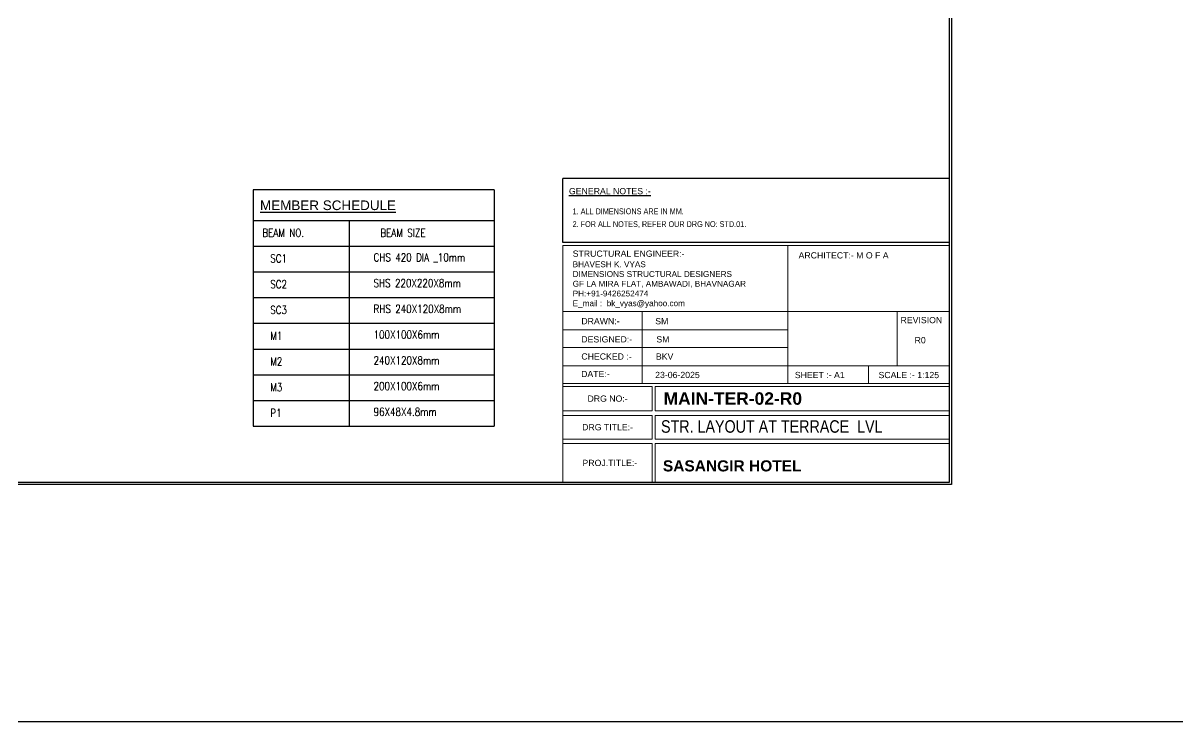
# Model space of a CAD drawing. Header units: millimetres. Extents: x 149548 to 2069915, y -1587483 to -1219800.
# Drawn here: x 1763439 to 1812121, y -1558888 to -1529430 of the extents above; entities that cross this region are included whole.
import ezdxf
from ezdxf.enums import TextEntityAlignment as Align

# ---------------------------------------------------------------- set-up
doc = ezdxf.new("R2010")
doc.units = ezdxf.units.MM
doc.header["$MEASUREMENT"] = 0
doc.linetypes.add('CONTINOUS', pattern=[0])
for name, color, linetype in [('G-ANNO-TTLB', 7, 'Continuous'), ('PDF_PDF_Geometry', 7, 'Continuous'), ('PDF_TEXT', 7, 'Continuous'), ('S-TITTEXT', 7, 'Continuous'), ('TIT', 7, 'Continuous')]:
    doc.layers.add(name, color=color, linetype=linetype)
for name, color, linetype, lineweight in [('Purlin 96X48X4.8mm', 5, 'Continuous', 30), ('S-M1', 3, 'Continuous', 25), ('S-M2', 211, 'Continuous', 25), ('S-M3', 21, 'Continuous', 25), ('steel col.', 11, 'Continuous', 5)]:
    doc.layers.add(name, color=color, linetype=linetype, lineweight=lineweight)
doc.styles.add('PDF Arial', font='arial.ttf')
doc.styles.add('ROMANS', font='romans.shx')
doc.styles.get("Standard").update_dxf_attribs({"font": 'arial.ttf'})

msp = doc.modelspace()

# ---------------------------------------------------------------- linework, layer by layer
for p, q in [((1773140.95, -1536459.7), (1773140.95, -1546424.82)), ((1783296.23, -1536459.7), (1783296.23, -1546424.82))]:
    msp.add_line(p, q)
at = {"color": 3}
msp.add_lwpolyline([(1700907.35, -1472868.06), (2030257.22, -1472868.06), (2030257.22, -1558887.85), (1700907.35, -1558887.85)], close=True, dxfattribs=at)
at = {"lineweight": -3}
for points in [[(1802571.11, -1486977.31), (1802571.11, -1548884.8), (1715016.61, -1548884.8), (1715016.61, -1486977.31)], [(1802476.83, -1548790.51), (1715110.9, -1548790.51), (1715110.9, -1487071.6), (1802476.83, -1487071.6)]]:
    msp.add_lwpolyline(points, close=True, dxfattribs=at)
at = {"layer": 'G-ANNO-TTLB'}
msp.add_line((1783296.23, -1536459.7), (1773140.95, -1536459.7), dxfattribs=at)
at = {"layer": 'PDF_PDF_Geometry', "color": 0, "linetype": 'Continuous', "lineweight": 18}
for p, q in [((1786189.8, -1538802.3), (1802467.5, -1538802.3)), ((1786192.46, -1541592.15), (1795678.37, -1541592.15)), ((1799077.6, -1543874.3), (1799077.6, -1544620.8))]:
    msp.add_line(p, q, dxfattribs=at)
for points in [[(1802466.16, -1538802.3), (1786189.8, -1538802.3), (1786189.8, -1548790.52)], [(1795678.37, -1538802.3), (1795678.37, -1541592.15)], [(1786211.12, -1541592.15), (1802476.83, -1541592.15)], [(1789530.44, -1541592.15), (1789530.44, -1544620.8)], [(1795678.37, -1541592.15), (1795678.37, -1544620.8)], [(1800285.33, -1541592.15), (1800285.33, -1543874.3)], [(1795678.37, -1542354.65), (1786200.46, -1542354.65)], [(1795678.37, -1543111.81), (1786200.46, -1543111.81)], [(1802476.83, -1543874.3), (1786200.46, -1543874.3)], [(1802476.83, -1544620.8), (1786200.46, -1544620.8)], [(1789957, -1544620.8), (1789957, -1544620.8), (1786200.46, -1544620.8)], [(1802476.83, -1544620.8), (1786200.46, -1544620.8)], [(1802476.83, -1544620.8), (1790079.64, -1544620.8), (1790079.64, -1544620.8)], [(1786200.46, -1545772.54), (1789957, -1545772.54), (1789957, -1544748.77), (1786200.46, -1544748.77)], [(1802476.83, -1544748.77), (1790079.64, -1544748.77), (1790079.64, -1545772.54), (1802476.83, -1545772.54)], [(1786200.46, -1545964.49), (1789957, -1545964.49), (1789957, -1546966.93), (1786200.46, -1546966.93)], [(1802476.83, -1546966.93), (1790079.64, -1546966.93), (1790079.64, -1545964.49), (1802476.83, -1545964.49)], [(1786200.46, -1547153.56), (1789957, -1547153.56), (1789957, -1548790.52)], [(1790079.64, -1548790.52), (1790079.64, -1547153.56), (1802476.83, -1547153.56)]]:
    msp.add_lwpolyline(points, dxfattribs=at)
at = {"layer": 'TIT', "color": 7}
msp.add_line((1786189.8, -1538672.04), (1786189.8, -1535983.06), dxfattribs=at)
at = {"layer": 'TIT', "color": 7, "lineweight": 25}
for p, q in [((1786189.8, -1538672.04), (1786189.8, -1535983.06)), ((1802476.83, -1538672.04), (1786189.8, -1538672.04)), ((1802476.5, -1538672.04), (1786189.8, -1538672.04))]:
    msp.add_line(p, q, dxfattribs=at)
at = {"layer": 'TIT'}
for p, q in [((1773140.95, -1537744.92), (1783296.23, -1537744.92)), ((1777192.72, -1546424.82), (1777192.72, -1537744.92)), ((1773140.95, -1538826.59), (1783296.23, -1538826.59)), ((1773140.95, -1539912.05), (1783296.23, -1539912.05)), ((1773140.95, -1540997.51), (1783296.23, -1540997.51)), ((1773140.95, -1542082.97), (1783296.23, -1542082.97)), ((1773140.95, -1543168.44), (1783296.23, -1543168.44)), ((1773140.95, -1544253.9), (1783296.23, -1544253.9)), ((1773140.95, -1545339.36), (1783296.23, -1545339.36)), ((1773140.95, -1546424.82), (1783296.23, -1546424.82))]:
    msp.add_line(p, q, dxfattribs=at)
at = {"layer": 'TIT', "color": 7, "lineweight": 25}
msp.add_lwpolyline([(1802476.83, -1535983.06), (1786189.8, -1535983.06)], dxfattribs=at)

# ---------------------------------------------------------------- texts
at = {"layer": 'PDF_TEXT', "color": 0, "linetype": 'Continuous', "lineweight": 30, "style": 'PDF Arial'}
msp.add_text('%%UGENERAL NOTES :-', height=262.982, dxfattribs=at).set_placement((1786451.96, -1536644.58))
at = {"layer": 'PDF_TEXT', "color": 7, "linetype": 'Continuous', "lineweight": 30, "style": 'PDF Arial', "width": 0.8125}
for s, p in [('1. ALL DIMENSIONS ARE IN MM.', (1786604.42, -1537487.51)), ('2. FOR ALL NOTES, REFER OUR DRG NO: STD.01.', (1786604.42, -1538026.06))]:
    msp.add_text(s, height=246.4825, dxfattribs=at).set_placement(p)
at = {"layer": 'PDF_TEXT', "color": 0, "linetype": 'Continuous', "lineweight": 30, "style": 'PDF Arial'}
for s, insert, char_height, width, attachment_point in [('STRUCTURAL ENGINEER:-', (1786608.22, -1539283.98), 262.982, 15351.4058, 7), ('ARCHITECT:- M O F A', (1796130.87, -1539355.07), 262.982, 15351.4058, 7), ('DRAWN:-', (1786972.61, -1542125.37), 262.982, 15351.4058, 7), ('SM', (1790088.63, -1542131.74), 262.982, 15351.4058, 7), ('REVISION', (1800429.29, -1542083.53), 262.982, 15351.4058, 7), ('DESIGNED:-          SM', (1786971.02, -1542895.44), 262.982, 15351.4058, 7), ('R0', (1801021.16, -1542931.62), 262.982, 15351.4058, 7), ('\\pxt16;CHECKED :-          BKV', (1786973.09, -1543619.11), 262.982, 15351.4058, 7), ('DATE:-', (1786964.11, -1544353.83), 262.982, 15351.4058, 7), ('SHEET :- A1', (1795971.79, -1544400.09), 262.982, 15351.4058, 7), ('SCALE :- 1:125', (1799501.13, -1544400.09), 262.982, 15351.4058, 7), ('DRG NO:-', (1788078.73, -1545260.65), 262.982, 3756.5447, 5), ('DRG TITLE:-', (1788078.73, -1546465.71), 262.982, 3756.5447, 5), ('{\\fArial Narrow|b0|i0|c0|p34;STR. LAYOUT AT TERRACE  LVL  }', (1790331.16, -1546438.09), 525.964, 24345.6455, 4), ('PROJ.TITLE:-', (1788174.93, -1547972.04), 262.982, 3756.5447, 5), ('\\A1;{\\fArial|b1|i0|c0|p34;\\C256;SASANGIR HOTEL}', (1790411.07, -1548097.8), 467.6543, 24345.6455, 4)]:
    msp.add_mtext(s, dxfattribs=dict(at, insert=insert, char_height=char_height, width=width, attachment_point=attachment_point))
at = {"layer": 'PDF_TEXT', "color": 7, "linetype": 'Continuous', "lineweight": 30, "insert": (1786608.22, -1540455.44), "char_height": 246.4825, "width": 15351.4058, "attachment_point": 4, "style": 'PDF Arial'}
msp.add_mtext('BHAVESH K. VYAS\\PDIMENSIONS STRUCTURAL DESIGNERS{\\fArial|b1|i0|c0|p34;\\P}GF LA MIRA FLAT, AMBAWADI, BHAVNAGAR\\PPH:+91-9426252474{\\fArial|b1|i0|c0|p34;\\P}E_mail :  bk_vyas@yahoo.com', dxfattribs=at)
at = {"layer": 'PDF_TEXT', "color": 4, "linetype": 'Continuous', "lineweight": 30, "style": 'PDF Arial'}
for s, insert, char_height, width, attachment_point in [('\\pxt1,2;23-06-2025', (1790084.66, -1544398.25), 262.982, 15351.4058, 7), ('{\\fArial|b1|i0|c0|p34;MAIN-TER-02-R0}', (1790440.42, -1545260.65), 525.964, 30915.3161, 4)]:
    msp.add_mtext(s, dxfattribs=dict(at, insert=insert, char_height=char_height, width=width, attachment_point=attachment_point))
at = {"layer": 'Purlin 96X48X4.8mm', "linetype": 'CONTINOUS', "lineweight": -3, "ltscale": 0.5, "style": 'ROMANS', "width": 0.8}
for s, p in [('96X48X4.8mm', (1778213.77, -1545986.59)), ('P1', (1773860.13, -1546033.57))]:
    msp.add_text(s, height=337.5, dxfattribs=at).set_placement(p)
at = {"layer": 'S-M1', "linetype": 'CONTINOUS', "lineweight": -3, "ltscale": 0.5, "style": 'ROMANS', "width": 0.8}
for s, p in [('M1', (1773860.13, -1542777.18)), ('100X100X6mm', (1778213.77, -1542730.21))]:
    msp.add_text(s, height=337.5, dxfattribs=at).set_placement(p)
at = {"layer": 'S-M2', "linetype": 'CONTINOUS', "lineweight": -3, "ltscale": 0.5, "style": 'ROMANS', "width": 0.8}
for s, p in [('M2', (1773860.13, -1543862.65)), ('240X120X8mm', (1778213.77, -1543815.67))]:
    msp.add_text(s, height=337.5, dxfattribs=at).set_placement(p)
at = {"layer": 'S-M3', "linetype": 'CONTINOUS', "lineweight": -3, "ltscale": 0.5, "style": 'ROMANS', "width": 0.8}
for s, p in [('M3', (1773860.13, -1544948.11)), ('200X100X6mm', (1778213.77, -1544901.13))]:
    msp.add_text(s, height=337.5, dxfattribs=at).set_placement(p)
at = {"layer": 'S-TITTEXT', "color": 1}
msp.add_text('%%UMEMBER SCHEDULE', height=405.791, dxfattribs=at).set_placement((1773427.38, -1537312.11))
at = {"layer": 'S-TITTEXT', "color": 6, "linetype": 'CONTINOUS', "lineweight": -3, "ltscale": 0.5, "style": 'ROMANS', "width": 0.8}
msp.add_text('BEAM NO.', height=337.5, dxfattribs=at).set_placement((1773526.38, -1538439.61))
msp.add_text('BEAM SIZE', height=337.5, dxfattribs=at).set_placement((1779454.3, -1538445.04), align=Align.CENTER)
at = {"layer": 'steel col.', "linetype": 'CONTINOUS', "lineweight": -3, "ltscale": 0.5, "style": 'ROMANS', "width": 0.8}
for s, p in [('SC1', (1773860.13, -1539520.8)), ('CHS 420 DIA _10mm', (1778213.77, -1539473.82)), ('SC2', (1773860.13, -1540606.26)), ('SHS 220X220X8mm', (1778213.77, -1540559.29)), ('SC3', (1773860.13, -1541691.72)), ('RHS 240X120X8mm', (1778213.77, -1541644.75))]:
    msp.add_text(s, height=337.5, dxfattribs=at).set_placement(p)

doc.saveas('drawing.dxf')
